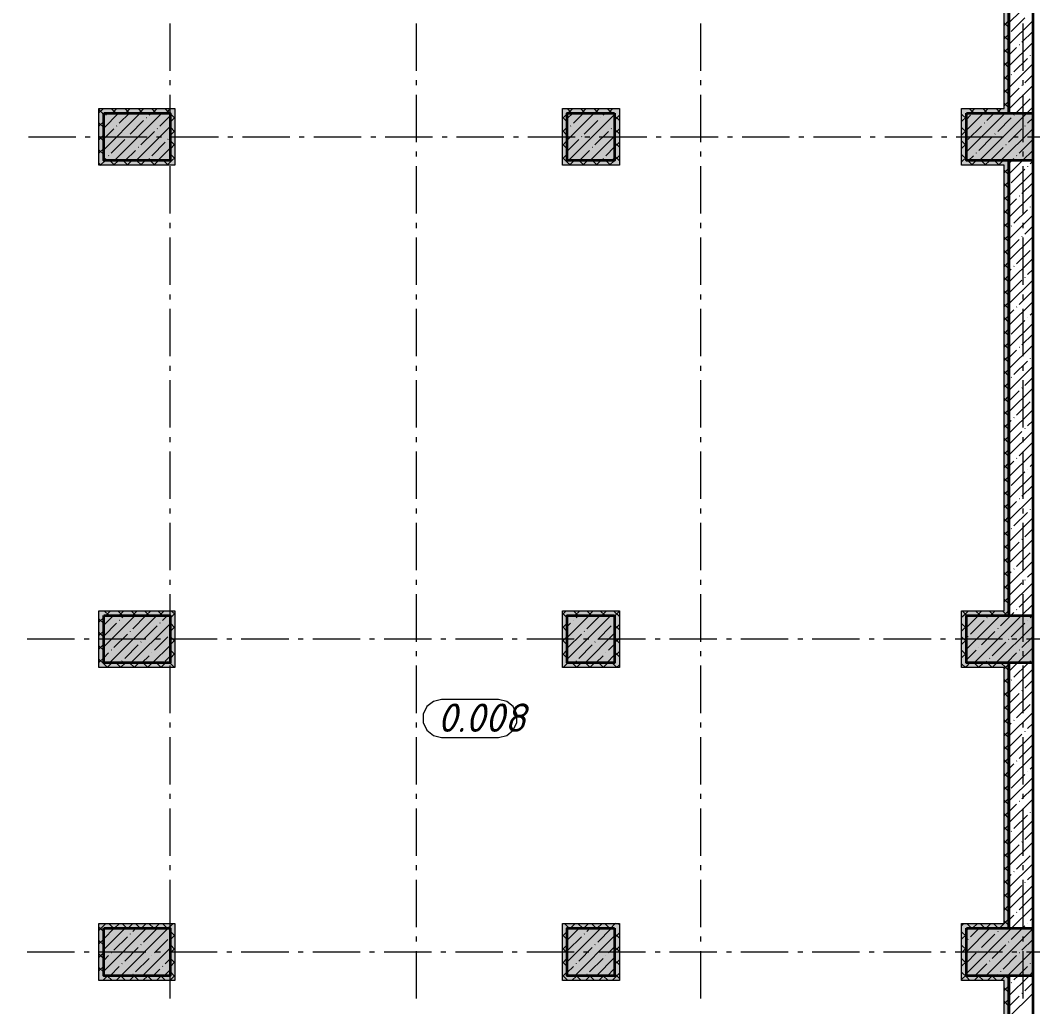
# Model space of a CAD drawing. Header units: millimetres. Extents: x -81576 to 1046824, y -248937 to 691537.
# Drawn here: x 111814 to 122495, y 551344 to 561752 of the extents above; entities that cross this region are included whole.
import ezdxf

# ---------------------------------------------------------------- set-up
doc = ezdxf.new("R2010")
doc.units = ezdxf.units.MM
doc.layers.add('PDF _Геометрия', color=7, linetype='Continuous', true_color=0x1d1d1d)
doc.layers.add('PDF _Сплошная заливка', color=7, linetype='Continuous', true_color=0xffffff)
doc.layers.add('PDF _Текст', color=7, linetype='Continuous')
doc.styles.add('PDF ISOCPEUR Italic', font='isocpeui.ttf')

msp = doc.modelspace()

# ---------------------------------------------------------------- hatches: boundary and pattern name
at = {"layer": 'PDF _Сплошная заливка', "true_color": 0x636466, "transparency": 33554559}
for points in [[(122244.5, 560771.6), (122244.5, 563921.6), (122194.5, 563921.6), (122194.5, 560771.6)], [(113394.5, 560771.6), (113394.5, 560821.6), (112644.5, 560821.6), (112644.5, 560771.6)], [(112694.5, 560221.6), (112694.5, 560771.6), (112644.5, 560771.6), (112644.5, 560221.6)], [(112694.5, 560271.6), (113394.5, 560271.6), (113394.5, 560771.6), (112694.5, 560771.6)], [(113394.5, 560271.6), (113444.5, 560271.6), (113444.5, 560821.6), (113394.5, 560821.6)], [(118084.5, 560771.6), (118084.5, 560821.6), (117534.5, 560821.6), (117534.5, 560771.6)], [(117584.5, 560221.6), (117584.5, 560771.6), (117534.5, 560771.6), (117534.5, 560221.6)], [(117584.5, 560271.6), (118084.5, 560271.6), (118084.5, 560771.6), (117584.5, 560771.6)], [(118084.5, 560271.6), (118134.5, 560271.6), (118134.5, 560821.6), (118084.5, 560821.6)], [(122194.5, 560771.6), (122194.5, 560821.6), (121744.5, 560821.6), (121744.5, 560771.6)], [(121794.5, 560221.6), (121794.5, 560771.6), (121744.5, 560771.6), (121744.5, 560221.6)], [(121794.5, 560271.6), (122494.5, 560271.6), (122494.5, 560771.6), (121794.5, 560771.6)], [(112694.5, 560221.6), (113444.5, 560221.6), (113444.5, 560271.6), (112694.5, 560271.6)], [(117584.5, 560221.6), (118134.5, 560221.6), (118134.5, 560271.6), (117584.5, 560271.6)], [(121794.5, 560221.6), (122244.5, 560221.6), (122244.5, 560271.6), (121794.5, 560271.6)], [(122244.5, 555471.6), (122244.5, 560221.6), (122194.5, 560221.6), (122194.5, 555471.6)], [(113394.5, 555471.6), (113394.5, 555521.6), (112644.5, 555521.6), (112644.5, 555471.6)], [(112694.5, 554921.6), (112694.5, 555471.6), (112644.5, 555471.6), (112644.5, 554921.6)], [(112694.5, 554971.6), (113394.5, 554971.6), (113394.5, 555471.6), (112694.5, 555471.6)], [(113394.5, 554971.6), (113444.5, 554971.6), (113444.5, 555521.6), (113394.5, 555521.6)], [(118084.5, 555471.6), (118084.5, 555521.6), (117534.5, 555521.6), (117534.5, 555471.6)], [(117584.5, 554921.6), (117584.5, 555471.6), (117534.5, 555471.6), (117534.5, 554921.6)], [(117584.5, 554971.6), (118084.5, 554971.6), (118084.5, 555471.6), (117584.5, 555471.6)], [(118134.5, 554971.6), (118134.5, 555521.6), (118084.5, 555521.6), (118084.5, 554971.6)], [(122194.5, 555471.6), (122194.5, 555521.6), (121744.5, 555521.6), (121744.5, 555471.6)], [(121794.5, 554921.6), (121794.5, 555471.6), (121744.5, 555471.6), (121744.5, 554921.6)], [(121794.5, 554971.6), (122494.5, 554971.6), (122494.5, 555471.6), (121794.5, 555471.6)], [(112694.5, 554921.6), (113444.5, 554921.6), (113444.5, 554971.6), (112694.5, 554971.6)], [(117584.5, 554921.6), (118134.5, 554921.6), (118134.5, 554971.6), (117584.5, 554971.6)], [(121794.5, 554921.6), (122244.5, 554921.6), (122244.5, 554971.6), (121794.5, 554971.6)], [(122244.5, 552171.5), (122244.5, 554921.6), (122194.5, 554921.6), (122194.5, 552171.5)], [(113394.5, 552171.5), (113394.5, 552221.5), (112644.5, 552221.5), (112644.5, 552171.5)], [(113394.5, 551671.5), (113444.5, 551671.5), (113444.5, 552221.5), (113394.5, 552221.5)], [(118084.5, 552171.5), (118084.5, 552221.5), (117534.5, 552221.5), (117534.5, 552171.5)], [(118084.5, 551671.5), (118134.5, 551671.5), (118134.5, 552221.5), (118084.5, 552221.5)], [(122194.5, 552171.5), (122194.5, 552221.5), (121744.5, 552221.5), (121744.5, 552171.5)], [(112694.5, 551621.5), (112694.5, 552171.5), (112644.5, 552171.5), (112644.5, 551621.5)], [(112694.5, 551671.5), (113394.5, 551671.5), (113394.5, 552171.5), (112694.5, 552171.5)], [(117584.5, 551621.5), (117584.5, 552171.5), (117534.5, 552171.5), (117534.5, 551621.5)], [(117584.5, 551671.5), (118084.5, 551671.5), (118084.5, 552171.5), (117584.5, 552171.5)], [(121794.5, 551621.5), (121794.5, 552171.5), (121744.5, 552171.5), (121744.5, 551621.5)], [(121794.5, 551671.5), (122494.5, 551671.5), (122494.5, 552171.5), (121794.5, 552171.5)], [(112694.5, 551621.5), (113444.5, 551621.5), (113444.5, 551671.5), (112694.5, 551671.5)], [(117584.5, 551621.5), (118134.5, 551621.5), (118134.5, 551671.5), (117584.5, 551671.5)], [(121794.5, 551621.5), (122244.5, 551621.5), (122244.5, 551671.5), (121794.5, 551671.5)], [(122244.5, 547771.5), (122244.5, 551621.5), (122194.5, 551621.5), (122194.5, 547771.5)]]:
    msp.add_hatch(color=251, dxfattribs=at).paths.add_polyline_path(points)

# ---------------------------------------------------------------- linework, layer by layer
at = {"layer": 'PDF _Геометрия', "color": 7, "lineweight": 9}
for points in [[(122494.5, 547323.5), (122494.5, 547331.5), (122494.5, 585471.6), (96494.5, 585471.6), (96494.5, 562848.6)], [(113394.5, 561218.6), (113394.5, 561718.6)], [(115994.5, 561218.6), (115994.5, 561718.6)], [(118994.5, 561218.6), (118994.5, 561718.6)], [(122394.5, 561218.6), (122394.5, 561718.6)], [(113394.5, 561065.7), (113394.5, 561118.6)], [(115994.5, 561065.7), (115994.5, 561118.6)], [(118994.5, 561065.7), (118994.5, 561118.6)], [(122394.5, 561065.7), (122394.5, 561118.6)], [(113394.5, 560465.7), (113394.5, 560965.7)], [(115994.5, 560465.7), (115994.5, 560965.7)], [(118994.5, 560465.7), (118994.5, 560965.7)], [(122394.5, 560465.7), (122394.5, 560965.7)], [(111899.1, 560521.6), (112399.1, 560521.6)], [(112499.1, 560521.6), (112552, 560521.6)], [(112652, 560521.6), (113152, 560521.6)], [(113252, 560521.6), (113304.9, 560521.6)], [(113404.9, 560521.6), (113904.9, 560521.6)], [(114004.9, 560521.6), (114057.8, 560521.6)], [(114157.8, 560521.6), (114657.8, 560521.6)], [(114757.8, 560521.6), (114810.7, 560521.6)], [(114910.7, 560521.6), (115410.7, 560521.6)], [(115510.7, 560521.6), (115563.6, 560521.6)], [(115663.6, 560521.6), (116163.6, 560521.6)], [(116263.6, 560521.6), (116316.6, 560521.6)], [(116416.6, 560521.6), (116916.6, 560521.6)], [(117016.6, 560521.6), (117069.5, 560521.6)], [(117169.5, 560521.6), (117669.5, 560521.6)], [(117769.5, 560521.6), (117822.4, 560521.6)], [(117922.4, 560521.6), (118422.4, 560521.6)], [(118522.4, 560521.6), (118575.3, 560521.6)], [(118675.3, 560521.6), (119175.3, 560521.6)], [(119275.3, 560521.6), (119328.2, 560521.6)], [(119428.2, 560521.6), (119928.2, 560521.6)], [(120028.2, 560521.6), (120081.1, 560521.6)], [(120181.1, 560521.6), (120681.1, 560521.6)], [(120781.1, 560521.6), (120834.1, 560521.6)], [(120934.1, 560521.6), (121434.1, 560521.6)], [(121534.1, 560521.6), (121587, 560521.6)], [(121687, 560521.6), (122187, 560521.6)], [(122287, 560521.6), (122339.9, 560521.6)], [(122439.9, 560521.6), (122939.9, 560521.6)], [(113394.5, 560312.8), (113394.5, 560365.7)], [(115994.5, 560312.8), (115994.5, 560365.7)], [(118994.5, 560312.8), (118994.5, 560365.7)], [(122394.5, 560312.8), (122394.5, 560365.7)], [(113394.5, 559712.8), (113394.5, 560212.8)], [(115994.5, 559712.8), (115994.5, 560212.8)], [(118994.5, 559712.8), (118994.5, 560212.8)], [(122394.5, 559712.8), (122394.5, 560212.8)], [(113394.5, 559559.9), (113394.5, 559612.8)], [(115994.5, 559559.9), (115994.5, 559612.8)], [(118994.5, 559559.9), (118994.5, 559612.8)], [(122394.5, 559559.9), (122394.5, 559612.8)], [(113394.5, 558959.9), (113394.5, 559459.9)], [(115994.5, 558959.9), (115994.5, 559459.9)], [(118994.5, 558959.9), (118994.5, 559459.9)], [(122394.5, 558959.9), (122394.5, 559459.9)], [(113394.5, 558807), (113394.5, 558859.9)], [(115994.5, 558807), (115994.5, 558859.9)], [(118994.5, 558807), (118994.5, 558859.9)], [(122394.5, 558807), (122394.5, 558859.9)], [(113394.5, 558207), (113394.5, 558707)], [(115994.5, 558207), (115994.5, 558707)], [(118994.5, 558207), (118994.5, 558707)], [(122394.5, 558207), (122394.5, 558707)], [(113394.5, 558054.1), (113394.5, 558107)], [(115994.5, 558054.1), (115994.5, 558107)], [(118994.5, 558054.1), (118994.5, 558107)], [(122394.5, 558054.1), (122394.5, 558107)], [(113394.5, 557454.1), (113394.5, 557954.1)], [(115994.5, 557454.1), (115994.5, 557954.1)], [(118994.5, 557454.1), (118994.5, 557954.1)], [(122394.5, 557454.1), (122394.5, 557954.1)], [(113394.5, 557301.1), (113394.5, 557354.1)], [(115994.5, 557301.1), (115994.5, 557354.1)], [(118994.5, 557301.1), (118994.5, 557354.1)], [(122394.5, 557301.1), (122394.5, 557354.1)], [(113394.5, 556701.1), (113394.5, 557201.1)], [(115994.5, 556701.1), (115994.5, 557201.1)], [(118994.5, 556701.1), (118994.5, 557201.1)], [(122394.5, 556701.1), (122394.5, 557201.1)], [(113394.5, 556548.2), (113394.5, 556601.1)], [(115994.5, 556548.2), (115994.5, 556601.1)], [(118994.5, 556548.2), (118994.5, 556601.1)], [(122394.5, 556548.2), (122394.5, 556601.1)], [(113394.5, 555948.2), (113394.5, 556448.2)], [(115994.5, 555948.2), (115994.5, 556448.2)], [(118994.5, 555948.2), (118994.5, 556448.2)], [(122394.5, 555948.2), (122394.5, 556448.2)], [(113394.5, 555795.3), (113394.5, 555848.2)], [(115994.5, 555795.3), (115994.5, 555848.2)], [(118994.5, 555795.3), (118994.5, 555848.2)], [(122394.5, 555795.3), (122394.5, 555848.2)], [(113394.5, 555195.3), (113394.5, 555695.3)], [(115994.5, 555195.3), (115994.5, 555695.3)], [(118994.5, 555195.3), (118994.5, 555695.3)], [(122394.5, 555195.3), (122394.5, 555695.3)], [(112387, 555221.6), (111887, 555221.6)], [(112540, 555221.6), (112487, 555221.6)], [(113140, 555221.6), (112640, 555221.6)], [(113292.9, 555221.6), (113240, 555221.6)], [(113892.9, 555221.6), (113392.9, 555221.6)], [(114045.8, 555221.6), (113992.9, 555221.6)], [(114645.8, 555221.6), (114145.8, 555221.6)], [(114798.7, 555221.6), (114745.8, 555221.6)], [(115398.7, 555221.6), (114898.7, 555221.6)], [(115551.6, 555221.6), (115498.7, 555221.6)], [(116151.6, 555221.6), (115651.6, 555221.6)], [(116304.5, 555221.6), (116251.6, 555221.6)], [(116904.5, 555221.6), (116404.5, 555221.6)], [(117057.5, 555221.6), (117004.5, 555221.6)], [(117657.5, 555221.6), (117157.5, 555221.6)], [(117810.4, 555221.6), (117757.5, 555221.6)], [(118410.4, 555221.6), (117910.4, 555221.6)], [(118563.3, 555221.6), (118510.4, 555221.6)], [(119163.3, 555221.6), (118663.3, 555221.6)], [(119316.2, 555221.6), (119263.3, 555221.6)], [(119916.2, 555221.6), (119416.2, 555221.6)], [(120069.1, 555221.6), (120016.2, 555221.6)], [(120669.1, 555221.6), (120169.1, 555221.6)], [(120822.1, 555221.6), (120769.1, 555221.6)], [(121422.1, 555221.6), (120922, 555221.6)], [(121575, 555221.6), (121522.1, 555221.6)], [(122175, 555221.6), (121675, 555221.6)], [(122327.9, 555221.6), (122275, 555221.6)], [(122927.9, 555221.6), (122427.9, 555221.6)], [(113394.5, 555042.4), (113394.5, 555095.3)], [(115994.5, 555042.4), (115994.5, 555095.3)], [(118994.5, 555042.4), (118994.5, 555095.3)], [(122394.5, 555042.4), (122394.5, 555095.3)], [(113394.5, 554442.4), (113394.5, 554942.4)], [(115994.5, 554442.4), (115994.5, 554942.4)], [(118994.5, 554442.4), (118994.5, 554942.4)], [(122394.5, 554442.4), (122394.5, 554942.4)], [(113394.5, 554289.5), (113394.5, 554342.4)], [(115994.5, 554289.5), (115994.5, 554342.4)], [(118994.5, 554289.5), (118994.5, 554342.4)], [(122394.5, 554289.5), (122394.5, 554342.4)], [(113394.5, 553689.5), (113394.5, 554189.5)], [(115994.5, 553689.5), (115994.5, 554189.5)], [(118994.5, 553689.5), (118994.5, 554189.5)], [(122394.5, 553689.5), (122394.5, 554189.5)], [(113394.5, 553536.6), (113394.5, 553589.5)], [(115994.5, 553536.6), (115994.5, 553589.5)], [(118994.5, 553536.6), (118994.5, 553589.5)], [(122394.5, 553536.6), (122394.5, 553589.5)], [(113394.5, 552936.5), (113394.5, 553436.5)], [(115994.5, 552936.5), (115994.5, 553436.5)], [(118994.5, 552936.5), (118994.5, 553436.5)], [(122394.5, 552936.5), (122394.5, 553436.5)], [(113394.5, 552783.6), (113394.5, 552836.5)], [(115994.5, 552783.6), (115994.5, 552836.5)], [(118994.5, 552783.6), (118994.5, 552836.5)], [(122394.5, 552783.6), (122394.5, 552836.5)], [(113394.5, 552183.6), (113394.5, 552683.6)], [(115994.5, 552183.6), (115994.5, 552683.6)], [(118994.5, 552183.6), (118994.5, 552683.6)], [(122394.5, 552183.6), (122394.5, 552683.6)], [(113394.5, 552030.7), (113394.5, 552083.6)], [(115994.5, 552030.7), (115994.5, 552083.6)], [(118994.5, 552030.7), (118994.5, 552083.6)], [(122394.5, 552030.7), (122394.5, 552083.6)], [(111887, 551921.5), (112387, 551921.5)], [(112487, 551921.5), (112540, 551921.5)], [(112640, 551921.5), (113140, 551921.5)], [(113240, 551921.5), (113292.9, 551921.5)], [(113392.9, 551921.5), (113892.9, 551921.5)], [(113394.5, 551430.7), (113394.5, 551930.7)], [(113992.9, 551921.5), (114045.8, 551921.5)], [(114145.8, 551921.5), (114645.8, 551921.5)], [(114745.8, 551921.5), (114798.7, 551921.5)], [(114898.7, 551921.5), (115398.7, 551921.5)], [(115498.7, 551921.5), (115551.6, 551921.5)], [(115651.6, 551921.5), (116151.6, 551921.5)], [(115994.5, 551430.7), (115994.5, 551930.7)], [(116251.6, 551921.5), (116304.5, 551921.5)], [(116404.5, 551921.5), (116904.5, 551921.5)], [(117004.5, 551921.5), (117057.5, 551921.5)], [(117157.5, 551921.5), (117657.5, 551921.5)], [(117757.5, 551921.5), (117810.4, 551921.5)], [(117910.4, 551921.5), (118410.4, 551921.5)], [(118510.4, 551921.5), (118563.3, 551921.5)], [(118663.3, 551921.5), (119163.3, 551921.5)], [(118994.5, 551430.7), (118994.5, 551930.7)], [(119263.3, 551921.5), (119316.2, 551921.5)], [(119416.2, 551921.5), (119916.2, 551921.5)], [(120016.2, 551921.5), (120069.1, 551921.5)], [(120169.1, 551921.5), (120669.1, 551921.5)], [(120769.1, 551921.5), (120822.1, 551921.5)], [(120922, 551921.5), (121422.1, 551921.5)], [(121522.1, 551921.5), (121575, 551921.5)], [(121675, 551921.5), (122175, 551921.5)], [(122275, 551921.5), (122327.9, 551921.5)], [(122394.5, 551430.7), (122394.5, 551930.7)], [(122427.9, 551921.5), (122927.9, 551921.5)]]:
    msp.add_lwpolyline(points, dxfattribs=at)
at = {"layer": 'PDF _Геометрия', "color": 7, "lineweight": 35}
for points in [[(119075.8, 581821.6), (122244.5, 581821.6), (122244.5, 585221.6), (113544.5, 585221.6), (113544.5, 585471.6), (122494.5, 585471.6), (122494.5, 585221.6), (122494.5, 581571.6), (122494.5, 547771.5), (122244.5, 547771.5), (122244.5, 551621.5)], [(122244.5, 560771.6), (122244.5, 563921.6)], [(122244.5, 555471.6), (122244.5, 560221.6)], [(122244.5, 552171.5), (122244.5, 554921.6)]]:
    msp.add_lwpolyline(points, dxfattribs=at)
at = {"layer": 'PDF _Геометрия', "color": 7, "lineweight": 40}
for points in [[(122244.5, 563971.6), (122244.5, 563921.6), (122244.5, 560771.6)], [(122244.5, 560271.6), (122244.5, 560221.6), (122244.5, 555471.6)], [(122244.5, 554971.6), (122244.5, 554921.6), (122244.5, 552171.5)], [(122244.5, 551671.5), (122244.5, 551621.5), (122244.5, 547771.5)]]:
    msp.add_lwpolyline(points, dxfattribs=at)
at = {"layer": 'PDF _Геометрия', "color": 7, "lineweight": 13}
for points in [[(122194.5, 547821.5), (122194.5, 551621.5), (121794.5, 551621.5), (121744.5, 551621.5), (121744.5, 552171.5), (121744.5, 552221.5), (122194.5, 552221.5), (122194.5, 554921.6), (121794.5, 554921.6), (121744.5, 554921.6), (121744.5, 555471.6), (121744.5, 555521.6), (122194.5, 555521.6), (122194.5, 560221.6), (121794.5, 560221.6), (121744.5, 560221.6), (121744.5, 560771.6), (121744.5, 560821.6), (122194.5, 560821.6), (122194.5, 563921.6)], [(122244.5, 560771.6), (122194.5, 560771.6), (121794.5, 560771.6), (121794.5, 560271.6), (122244.5, 560271.6)], [(122244.5, 555471.6), (122194.5, 555471.6), (121794.5, 555471.6), (121794.5, 554971.6), (122244.5, 554971.6)], [(122244.5, 552171.5), (122194.5, 552171.5), (121794.5, 552171.5), (121794.5, 551671.5), (122244.5, 551671.5)]]:
    msp.add_lwpolyline(points, dxfattribs=at)
at = {"layer": 'PDF _Геометрия', "lineweight": 9}
for points in [[(122494.5, 561974.8), (122244.5, 561724.8)], [(122244.5, 561747.6), (122194.5, 561697.6)], [(122494.5, 561746.7), (122244.5, 561496.7)], [(122410.1, 561776.4), (122267.5, 561633.8)], [(122194.5, 561725.2), (122244.5, 561675.2)], [(122494.5, 561632.7), (122381.6, 561519.8)], [(122244.5, 561606.2), (122194.5, 561556.2)], [(122194.5, 561583.8), (122244.5, 561533.8)], [(122494.5, 561518.6), (122244.5, 561268.6)], [(122244.5, 561464.8), (122194.5, 561414.8)], [(122194.5, 561442.4), (122244.5, 561392.4)], [(122324.6, 561462.8), (122244.5, 561382.7)], [(122355.5, 561493.6), (122353.1, 561491.3)], [(122244.5, 561323.4), (122194.5, 561273.4)], [(122194.5, 561301), (122244.5, 561251)], [(122438.6, 561348.7), (122296.1, 561206.1)], [(122469.5, 561379.6), (122467.1, 561377.2)], [(122494.5, 561290.5), (122244.5, 561040.5), (122194.5, 560990.5)], [(122244.5, 561181.9), (122194.5, 561131.9)], [(122194.5, 561159.6), (122244.5, 561109.6)], [(122269.9, 561180), (122267.5, 561177.6)], [(122494.5, 561176.5), (122410.1, 561092.1)], [(122194.5, 561018.1), (122244.5, 560968.1)], [(122494.5, 561062.4), (122244.5, 560812.4)], [(122353.1, 561035.1), (122244.5, 560926.5)], [(122384, 561066), (122381.6, 561063.6)], [(122244.5, 560899.1), (122194.5, 560849.1)], [(122194.5, 560876.7), (122244.5, 560826.7)], [(122467.1, 560921), (122324.6, 560778.5)], [(112691.7, 560821.6), (112644.5, 560774.3)], [(112644.5, 560810.1), (112683, 560771.6), (112694.5, 560760.1)], [(112851.6, 560771.6), (112694.5, 560614.5)], [(113079.7, 560771.6), (112694.5, 560386.4)], [(112774.4, 560821.6), (112824.4, 560771.6)], [(112833.1, 560821.6), (112783.1, 560771.6)], [(113307.8, 560771.6), (112807.8, 560271.6)], [(112965.6, 560771.6), (112858.5, 560664.4)], [(112915.8, 560821.6), (112965.8, 560771.6)], [(112974.5, 560821.6), (112924.5, 560771.6)], [(113057.2, 560821.6), (113107.2, 560771.6)], [(113116, 560821.6), (113066, 560771.6)], [(113193.7, 560771.6), (113172.1, 560749.9)], [(113198.7, 560821.6), (113248.7, 560771.6)], [(113257.4, 560821.6), (113207.4, 560771.6)], [(113340.1, 560821.6), (113390.1, 560771.6)], [(113398.8, 560821.6), (113394.5, 560817.2), (113348.8, 560771.6)], [(113394.5, 560767.2), (113444.5, 560717.2)], [(117582.7, 560821.6), (117632.7, 560771.6)], [(117641.6, 560771.6), (117584.5, 560714.4)], [(117869.7, 560771.6), (117584.5, 560486.3)], [(117641.5, 560821.6), (117591.5, 560771.6)], [(117755.7, 560771.6), (117648.5, 560664.4)], [(117724.2, 560821.6), (117774.2, 560771.6)], [(117782.9, 560821.6), (117732.9, 560771.6)], [(117865.6, 560821.6), (117915.6, 560771.6)], [(117924.3, 560821.6), (117874.3, 560771.6)], [(117983.8, 560771.6), (117962.2, 560749.9)], [(118007, 560821.6), (118057, 560771.6)], [(118065.7, 560821.6), (118015.7, 560771.6)], [(122025.5, 560821.6), (121975.5, 560771.6), (121794.5, 560590.5), (121744.5, 560540.5)], [(122203.6, 560771.6), (121794.5, 560362.4)], [(121825.4, 560821.6), (121875.4, 560771.6)], [(121884.1, 560821.6), (121834.1, 560771.6)], [(122494.5, 560834.3), (122431.7, 560771.6), (121931.7, 560271.6)], [(121966.8, 560821.6), (122016.8, 560771.6)], [(122089.6, 560771.6), (122010.9, 560692.9)], [(122108.2, 560821.6), (122158.2, 560771.6)], [(122166.9, 560821.6), (122116.9, 560771.6)], [(112694.5, 560682.9), (112644.5, 560632.9)], [(112644.5, 560668.6), (112694.5, 560618.6)], [(112718.3, 560752.3), (112715.9, 560749.9)], [(113115.1, 560692.9), (112972.5, 560550.4)], [(113146, 560723.8), (113143.6, 560721.4)], [(113394.5, 560744.2), (113286.2, 560635.9)], [(113444.5, 560725.8), (113394.5, 560675.8)], [(117584.5, 560764.6), (117534.5, 560714.6)], [(117534.5, 560728.4), (117584.5, 560678.4)], [(118084.5, 560758.2), (117597.8, 560271.6)], [(117905.2, 560692.9), (117762.6, 560550.4)], [(117936, 560723.8), (117933.7, 560721.4)], [(118134.5, 560748.9), (118084.5, 560698.9)], [(118084.5, 560744.1), (118134.5, 560694.1)], [(121744.5, 560761), (121794.5, 560711)], [(121794.5, 560731.9), (121744.5, 560681.9)], [(121839.9, 560749.9), (121794.5, 560704.6)], [(121984.8, 560666.8), (121982.4, 560664.4)], [(122267.5, 560721.4), (122125, 560578.9)], [(122298.4, 560752.3), (122296.1, 560749.9)], [(122494.5, 560720.3), (122438.6, 560664.4)], [(112801.5, 560607.4), (112694.5, 560500.4)], [(112832.3, 560638.3), (112830, 560635.9)], [(113394.5, 560630.2), (113035.9, 560271.6)], [(113229.1, 560578.9), (113086.6, 560436.3)], [(113260, 560609.8), (113257.7, 560607.4)], [(113394.5, 560625.8), (113444.5, 560575.8)], [(113444.5, 560584.4), (113394.5, 560534.4)], [(117584.5, 560623.2), (117534.5, 560573.2)], [(117534.5, 560587), (117584.5, 560537)], [(117591.5, 560607.4), (117584.5, 560600.3)], [(117622.4, 560638.3), (117620, 560635.9)], [(118019.2, 560578.9), (117876.6, 560436.3)], [(118050.1, 560609.8), (118047.7, 560607.4)], [(118084.5, 560644.1), (118076.2, 560635.9)], [(118134.5, 560607.5), (118084.5, 560557.5)], [(118084.5, 560602.7), (118134.5, 560552.7)], [(121744.5, 560619.6), (121794.5, 560569.6)], [(121953.9, 560635.9), (121811.3, 560493.3)], [(122098.8, 560552.7), (122096.5, 560550.4)], [(122494.5, 560606.2), (122159.8, 560271.6)], [(122381.6, 560607.4), (122239, 560464.8)], [(122412.5, 560638.3), (122410.1, 560635.9)], [(112694.5, 560541.5), (112644.5, 560491.5)], [(112644.5, 560527.2), (112694.5, 560477.2)], [(112915.5, 560493.3), (112772.9, 560350.8)], [(112946.4, 560524.2), (112944, 560521.9)], [(113343.2, 560464.8), (113200.6, 560322.3)], [(113374.1, 560495.7), (113371.7, 560493.3)], [(113394.5, 560484.3), (113444.5, 560434.3)], [(117584.5, 560481.7), (117534.5, 560431.7)], [(117534.5, 560445.5), (117584.5, 560395.5)], [(117705.6, 560493.3), (117584.5, 560372.2)], [(117736.5, 560524.2), (117734.1, 560521.9)], [(118084.5, 560530.1), (117825.9, 560271.6)], [(118134.5, 560466), (118084.5, 560416)], [(118084.5, 560461.2), (118134.5, 560411.2)], [(121744.5, 560478.2), (121794.5, 560428.2)], [(121794.5, 560449.1), (121744.5, 560399.1)], [(122068, 560521.9), (121925.4, 560379.3)], [(122494.5, 560492.2), (122353.1, 560350.8)], [(112694.5, 560400.1), (112644.5, 560350.1)], [(112644.5, 560385.8), (112694.5, 560335.8)], [(113029.6, 560379.3), (112921.8, 560271.6)], [(113060.4, 560410.2), (113058.1, 560407.8)], [(113394.5, 560402.1), (113264, 560271.6)], [(113444.5, 560443), (113394.5, 560393)], [(113394.5, 560342.9), (113444.5, 560292.9)], [(117584.5, 560340.3), (117534.5, 560290.3)], [(117819.6, 560379.3), (117711.9, 560271.6)], [(117850.5, 560410.2), (117848.1, 560407.8)], [(118084.5, 560416), (117990.7, 560322.3)], [(121899.3, 560353.1), (121896.9, 560350.8)], [(122182, 560407.8), (122045.8, 560271.6)], [(122212.9, 560438.7), (122210.5, 560436.3)], [(122494.5, 560378.1), (122387.9, 560271.6), (122244.5, 560128.1)], [(112644.5, 560244.4), (112667.3, 560221.6)], [(112707.4, 560271.6), (112694.5, 560258.6), (112657.4, 560221.6)], [(112715.9, 560293.8), (112694.5, 560272.3)], [(112746.8, 560324.6), (112744.4, 560322.3)], [(112758.7, 560271.6), (112808.7, 560221.6)], [(112848.8, 560271.6), (112798.8, 560221.6)], [(112900.1, 560271.6), (112950.1, 560221.6)], [(112990.2, 560271.6), (112940.2, 560221.6)], [(113041.6, 560271.6), (113091.6, 560221.6)], [(113131.7, 560271.6), (113081.7, 560221.6)], [(113174.5, 560296.1), (113172.1, 560293.8)], [(113183, 560271.6), (113233, 560221.6)], [(113273.1, 560271.6), (113223.1, 560221.6)], [(113324.4, 560271.6), (113374.4, 560221.6)], [(113444.5, 560301.5), (113414.5, 560271.6), (113364.5, 560221.6)], [(113394.5, 560288), (113378, 560271.6)], [(117534.5, 560304.1), (117584.5, 560254.1), (117617, 560221.6)], [(117657.1, 560271.6), (117607.1, 560221.6)], [(117708.5, 560271.6), (117758.5, 560221.6)], [(117798.6, 560271.6), (117748.6, 560221.6)], [(117849.9, 560271.6), (117899.9, 560221.6)], [(117940, 560271.6), (117890, 560221.6)], [(117964.6, 560296.1), (117962.2, 560293.8)], [(117991.3, 560271.6), (118041.3, 560221.6)], [(118081.4, 560271.6), (118031.4, 560221.6)], [(118084.5, 560302), (118054, 560271.6)], [(118134.5, 560324.6), (118084.5, 560274.6)], [(118084.5, 560319.8), (118132.7, 560271.6), (118134.5, 560269.8)], [(121744.5, 560336.8), (121794.5, 560286.8)], [(121794.5, 560307.7), (121744.5, 560257.7)], [(121809.7, 560271.6), (121859.7, 560221.6)], [(121868.4, 560322.3), (121817.7, 560271.6)], [(121899.8, 560271.6), (121849.8, 560221.6)], [(121951.1, 560271.6), (122001.1, 560221.6)], [(122041.2, 560271.6), (121991.2, 560221.6)], [(122092.5, 560271.6), (122142.5, 560221.6)], [(122182.6, 560271.6), (122132.6, 560221.6)], [(122234, 560271.6), (122244.5, 560261)], [(122296.1, 560293.8), (122273.9, 560271.6), (122244.5, 560242.2)], [(122326.9, 560324.6), (122324.6, 560322.3)], [(122494.5, 560264.1), (122467.1, 560236.7)], [(122244.5, 560192), (122194.5, 560142)], [(122194.5, 560169.6), (122244.5, 560119.6)], [(122494.5, 560150), (122244.5, 559900)], [(122410.1, 560179.7), (122267.5, 560037.1)], [(122441, 560210.6), (122438.6, 560208.2)], [(122244.5, 560050.6), (122194.5, 560000.6)], [(122194.5, 560028.2), (122244.5, 559978.2)], [(122494.5, 560036), (122381.6, 559923.1)], [(122494.5, 559921.9), (122244.5, 559671.9)], [(122244.5, 559909.1), (122194.5, 559859.1)], [(122194.5, 559886.8), (122244.5, 559836.8)], [(122324.6, 559866.1), (122244.5, 559786)], [(122355.5, 559897), (122353.1, 559894.6)], [(122244.5, 559767.7), (122194.5, 559717.7)], [(122194.5, 559745.3), (122244.5, 559695.3)], [(122438.6, 559752), (122296.1, 559609.5)], [(122469.5, 559782.9), (122467.1, 559780.5)], [(122244.5, 559626.3), (122194.5, 559576.3)], [(122194.5, 559603.9), (122244.5, 559553.9)], [(122494.5, 559693.8), (122244.5, 559443.8)], [(122244.5, 559484.9), (122194.5, 559434.9)], [(122269.9, 559583.3), (122267.5, 559580.9)], [(122494.5, 559579.8), (122410.1, 559495.4)], [(122194.5, 559462.5), (122244.5, 559412.5)], [(122494.5, 559465.7), (122244.5, 559215.7)], [(122353.1, 559438.4), (122244.5, 559329.8)], [(122384, 559469.3), (122381.6, 559466.9)], [(122244.5, 559343.5), (122194.5, 559293.5)], [(122194.5, 559321.1), (122244.5, 559271.1)], [(122467.1, 559324.3), (122324.6, 559181.8)], [(122244.5, 559202), (122194.5, 559152)], [(122194.5, 559179.7), (122244.5, 559129.7)], [(122494.5, 559237.6), (122244.5, 558987.6)], [(122244.5, 559060.6), (122194.5, 559010.6)], [(122267.5, 559124.7), (122244.5, 559101.7)], [(122298.4, 559155.6), (122296.1, 559153.3)], [(122494.5, 559123.6), (122438.6, 559067.7)], [(122194.5, 559038.2), (122244.5, 558988.2)], [(122381.6, 559010.7), (122244.5, 558873.6)], [(122494.5, 559009.5), (122244.5, 558759.5)], [(122412.5, 559041.6), (122410.1, 559039.2)], [(122244.5, 558919.2), (122194.5, 558869.2)], [(122194.5, 558896.8), (122244.5, 558846.8)], [(122494.5, 558895.5), (122353.1, 558754.1)], [(122244.5, 558777.8), (122194.5, 558727.8)], [(122194.5, 558755.4), (122244.5, 558705.4)], [(122494.5, 558781.4), (122244.5, 558531.4)], [(122244.5, 558636.3), (122194.5, 558586.3)], [(122296.1, 558697.1), (122244.5, 558645.5)], [(122326.9, 558727.9), (122324.6, 558725.6)], [(122494.5, 558667.4), (122467.1, 558640)], [(122194.5, 558614), (122244.5, 558564)], [(122494.5, 558553.3), (122244.5, 558303.3)], [(122410.1, 558583), (122267.5, 558440.5)], [(122441, 558613.9), (122438.6, 558611.5)], [(122244.5, 558494.9), (122194.5, 558444.9)], [(122194.5, 558472.6), (122244.5, 558422.6)], [(122494.5, 558439.3), (122381.6, 558326.4)], [(122244.5, 558353.5), (122194.5, 558303.5)], [(122194.5, 558331.1), (122244.5, 558281.1)], [(122494.5, 558325.2), (122244.5, 558075.2)], [(122244.5, 558212.1), (122194.5, 558162.1)], [(122324.6, 558269.4), (122244.5, 558189.3)], [(122355.5, 558300.3), (122353.1, 558297.9)], [(122194.5, 558189.7), (122244.5, 558139.7)], [(122494.5, 558097.1), (122244.5, 557847.1)], [(122438.6, 558155.3), (122296.1, 558012.8)], [(122469.5, 558186.2), (122467.1, 558183.8)], [(122244.5, 558070.7), (122194.5, 558020.7)], [(122194.5, 558048.3), (122244.5, 557998.3)], [(122244.5, 557929.2), (122194.5, 557879.2)], [(122194.5, 557906.9), (122244.5, 557856.9)], [(122269.9, 557986.6), (122267.5, 557984.3)], [(122494.5, 557983.1), (122410.1, 557898.7)], [(122244.5, 557787.8), (122194.5, 557737.8)], [(122494.5, 557869), (122244.5, 557619)], [(122353.1, 557841.7), (122244.5, 557733.1)], [(122384, 557872.6), (122381.6, 557870.2)], [(122194.5, 557765.4), (122244.5, 557715.4)], [(122467.1, 557727.6), (122324.6, 557585.1)], [(122244.5, 557646.4), (122194.5, 557596.4)], [(122194.5, 557624), (122244.5, 557574)], [(122494.5, 557640.9), (122244.5, 557390.9)], [(122244.5, 557505), (122194.5, 557455)], [(122194.5, 557482.6), (122244.5, 557432.6)], [(122267.5, 557528.1), (122244.5, 557505)], [(122298.4, 557558.9), (122296.1, 557556.6)], [(122494.5, 557526.9), (122438.6, 557471)], [(122244.5, 557363.6), (122194.5, 557313.6)], [(122381.6, 557414), (122244.5, 557276.9)], [(122494.5, 557412.8), (122244.5, 557162.8)], [(122412.5, 557444.9), (122410.1, 557442.5)], [(122194.5, 557341.2), (122244.5, 557291.2)], [(122494.5, 557298.8), (122353.1, 557157.4)], [(122244.5, 557222.1), (122194.5, 557172.1)], [(122194.5, 557199.8), (122244.5, 557149.8)], [(122494.5, 557184.7), (122244.5, 556934.7)], [(122244.5, 557080.7), (122194.5, 557030.7)], [(122194.5, 557058.3), (122244.5, 557008.3)], [(122296.1, 557100.4), (122244.5, 557048.8)], [(122326.9, 557131.3), (122324.6, 557128.9)], [(122494.5, 557070.7), (122467.1, 557043.3)], [(122244.5, 556939.3), (122194.5, 556889.3)], [(122494.5, 556956.6), (122244.5, 556706.6)], [(122410.1, 556986.3), (122267.5, 556843.8)], [(122441, 557017.2), (122438.6, 557014.8)], [(122194.5, 556916.9), (122244.5, 556866.9)], [(122494.5, 556842.6), (122381.6, 556729.7)], [(122244.5, 556797.9), (122194.5, 556747.9)], [(122194.5, 556775.5), (122244.5, 556725.5)], [(122494.5, 556728.5), (122244.5, 556478.5)], [(122244.5, 556656.4), (122194.5, 556606.4)], [(122194.5, 556634.1), (122244.5, 556584.1)], [(122324.6, 556672.7), (122244.5, 556592.6)], [(122355.5, 556703.6), (122353.1, 556701.2)], [(122244.5, 556515), (122194.5, 556465)], [(122494.5, 556500.4), (122244.5, 556250.4)], [(122438.6, 556558.6), (122296.1, 556416.1)], [(122469.5, 556589.5), (122467.1, 556587.1)], [(122194.5, 556492.7), (122244.5, 556442.7)], [(122269.9, 556389.9), (122267.5, 556387.6)], [(122494.5, 556386.4), (122410.1, 556302)], [(122244.5, 556373.6), (122194.5, 556323.6)], [(122194.5, 556351.2), (122244.5, 556301.2)], [(122244.5, 556232.2), (122194.5, 556182.2)], [(122194.5, 556209.8), (122244.5, 556159.8)], [(122494.5, 556272.3), (122244.5, 556022.3)], [(122353.1, 556245), (122244.5, 556136.4)], [(122384, 556275.9), (122381.6, 556273.5)], [(122244.5, 556090.8), (122194.5, 556040.8)], [(122194.5, 556068.4), (122244.5, 556018.4)], [(122467.1, 556131), (122324.6, 555988.4)], [(122494.5, 556044.2), (122244.5, 555794.2)], [(122298.4, 555962.2), (122296.1, 555959.9)], [(122244.5, 555949.3), (122194.5, 555899.3)], [(122194.5, 555927), (122244.5, 555877)], [(122267.5, 555931.4), (122244.5, 555908.3)], [(122494.5, 555930.2), (122438.6, 555874.3)], [(122244.5, 555807.9), (122194.5, 555757.9)], [(122194.5, 555785.5), (122244.5, 555735.5)], [(122381.6, 555817.3), (122244.5, 555680.2)], [(122494.5, 555816.1), (122244.5, 555566.1)], [(122412.5, 555848.2), (122410.1, 555845.8)], [(122244.5, 555666.5), (122194.5, 555616.5)], [(122194.5, 555644.1), (122244.5, 555594.1)], [(122494.5, 555702.1), (122353.1, 555560.7)], [(122494.5, 555588), (122378, 555471.6), (121878, 554971.6)], [(122326.9, 555534.6), (122324.6, 555532.2)], [(112694.5, 555450.3), (112644.5, 555400.3)], [(112644.5, 555436.1), (112694.5, 555386.1)], [(112797.8, 555471.6), (112694.5, 555368.2)], [(113025.9, 555471.6), (112694.5, 555140.1)], [(112700.4, 555521.6), (112750.4, 555471.6)], [(112765.7, 555521.6), (112715.7, 555471.6)], [(113254, 555471.6), (112754, 554971.6)], [(112841.8, 555521.6), (112891.8, 555471.6)], [(112907.1, 555521.6), (112857.1, 555471.6)], [(112911.9, 555471.6), (112887, 555446.7)], [(112983.2, 555521.6), (113033.2, 555471.6)], [(113048.6, 555521.6), (112998.6, 555471.6)], [(113140, 555471.6), (113001, 555332.6)], [(113124.7, 555521.6), (113174.7, 555471.6)], [(113190, 555521.6), (113140, 555471.6)], [(113266.1, 555521.6), (113316.1, 555471.6)], [(113331.4, 555521.6), (113281.4, 555471.6)], [(113368.1, 555471.6), (113314.7, 555418.1)], [(113444.5, 555493.2), (113394.5, 555443.2)], [(113407.5, 555521.6), (113444.5, 555484.6)], [(117574, 555521.6), (117534.5, 555482)], [(117534.5, 555495.8), (117558.7, 555471.6), (117584.5, 555445.8)], [(117587.9, 555471.6), (117584.5, 555468.1)], [(117816, 555471.6), (117584.5, 555240)], [(118044.1, 555471.6), (117584.5, 555011.9)], [(117650.1, 555521.6), (117700.1, 555471.6)], [(117715.5, 555521.6), (117665.5, 555471.6)], [(117702, 555471.6), (117677.1, 555446.7)], [(117930.1, 555471.6), (117791.1, 555332.6)], [(117791.6, 555521.6), (117841.6, 555471.6)], [(117856.9, 555521.6), (117806.9, 555471.6)], [(117933, 555521.6), (117983, 555471.6)], [(117998.3, 555521.6), (117948.3, 555471.6)], [(118074.4, 555521.6), (118084.5, 555511.5), (118134.5, 555461.5)], [(118134.5, 555516.3), (118084.5, 555466.3)], [(121816.7, 555521.6), (121766.7, 555471.6), (121744.5, 555449.3)], [(121751.4, 555521.6), (121801.4, 555471.6)], [(121921.8, 555471.6), (121794.5, 555344.2)], [(122149.9, 555471.6), (121794.5, 555116.1)], [(121807.7, 555471.6), (121794.5, 555458.3)], [(121892.8, 555521.6), (121942.8, 555471.6)], [(121958.1, 555521.6), (121908.1, 555471.6)], [(122013.3, 555449), (122010.9, 555446.7)], [(122034.2, 555521.6), (122084.2, 555471.6)], [(122099.5, 555521.6), (122049.5, 555471.6)], [(122296.1, 555503.7), (122263.9, 555471.6), (122153.5, 555361.1)], [(122175.6, 555521.6), (122194.5, 555502.7), (122225.6, 555471.6)], [(122244.5, 555525.1), (122194.5, 555475.1), (122191, 555471.6)], [(122494.5, 555474), (122492, 555471.6), (122467.1, 555446.7)], [(112830, 555389.6), (112694.5, 555254.1)], [(112860.8, 555420.5), (112858.5, 555418.1)], [(113394.5, 555383.9), (112982.1, 554971.6)], [(113257.7, 555361.1), (113115.1, 555218.6)], [(113288.5, 555392), (113286.2, 555389.6)], [(113394.5, 555393.2), (113444.5, 555343.2)], [(113444.5, 555351.8), (113394.5, 555301.8)], [(117584.5, 555390.6), (117534.5, 555340.6)], [(117534.5, 555354.4), (117584.5, 555304.4)], [(117620, 555389.6), (117584.5, 555354.1)], [(117650.9, 555420.5), (117648.5, 555418.1)], [(118047.7, 555361.1), (117905.2, 555218.6)], [(118078.6, 555392), (118076.2, 555389.6)], [(118134.5, 555374.9), (118084.5, 555324.9)], [(118084.5, 555370.1), (118134.5, 555320.1)], [(121744.5, 555387), (121794.5, 555337)], [(121794.5, 555357.9), (121744.5, 555307.9)], [(121982.4, 555418.1), (121839.9, 555275.6)], [(122494.5, 555359.9), (122106.1, 554971.6)], [(122127.4, 555335), (122125, 555332.6)], [(122410.1, 555389.6), (122267.5, 555247.1)], [(122441, 555420.5), (122438.6, 555418.1)], [(112694.5, 555308.9), (112644.5, 555258.9)], [(112644.5, 555294.6), (112694.5, 555244.6)], [(112944, 555275.6), (112801.5, 555133)], [(112974.9, 555306.5), (112972.5, 555304.1)], [(113371.7, 555247.1), (113229.1, 555104.5)], [(113394.5, 555251.7), (113444.5, 555201.7)], [(117584.5, 555249.1), (117534.5, 555199.1)], [(117534.5, 555213), (117584.5, 555163)], [(117734.1, 555275.6), (117591.5, 555133)], [(117765, 555306.5), (117762.6, 555304.1)], [(118084.5, 555283.8), (117772.2, 554971.6)], [(118134.5, 555233.5), (118084.5, 555183.5)], [(118084.5, 555228.6), (118134.5, 555178.6)], [(121744.5, 555245.6), (121794.5, 555195.6)], [(121794.5, 555216.5), (121744.5, 555166.5)], [(121813.7, 555249.4), (121811.3, 555247.1)], [(122096.5, 555304.1), (121953.9, 555161.5)], [(122241.4, 555220.9), (122239, 555218.6)], [(122494.5, 555245.9), (122381.6, 555133)], [(112694.5, 555167.5), (112644.5, 555117.5)], [(112644.5, 555153.2), (112694.5, 555103.2)], [(112775.3, 555106.9), (112772.9, 555104.5)], [(113058.1, 555161.5), (112915.5, 555019)], [(113088.9, 555192.4), (113086.6, 555190)], [(113394.5, 555155.8), (113210.2, 554971.6)], [(113444.5, 555210.4), (113394.5, 555160.4)], [(113394.5, 555110.3), (113444.5, 555060.3)], [(117584.5, 555107.7), (117534.5, 555057.7)], [(117848.1, 555161.5), (117705.6, 555019)], [(117879, 555192.4), (117876.6, 555190)], [(118084.5, 555169.8), (118019.2, 555104.5)], [(121896.9, 555104.5), (121794.5, 555002.1)], [(121927.8, 555135.4), (121925.4, 555133)], [(122210.5, 555190), (122068, 555047.5)], [(122494.5, 555131.8), (122334.2, 554971.6), (122244.5, 554881.8)], [(122355.5, 555106.9), (122353.1, 555104.5)], [(112694.5, 555026), (112644.5, 554976)], [(112644.5, 555011.8), (112694.5, 554961.8), (112734.7, 554921.6)], [(112744.4, 555076), (112694.5, 555026)], [(113172.1, 555047.5), (113096.2, 554971.6)], [(113203, 555078.4), (113200.6, 555076)], [(113394.5, 555041.7), (113343.2, 554990.5)], [(113444.5, 555068.9), (113394.5, 555018.9)], [(117534.5, 555071.5), (117584.5, 555021.5)], [(117962.2, 555047.5), (117886.3, 554971.6)], [(117993.1, 555078.4), (117990.7, 555076)], [(118084.5, 555055.7), (118000.3, 554971.6)], [(118134.5, 555092), (118084.5, 555042)], [(118084.5, 555087.2), (118134.5, 555037.2)], [(121744.5, 555104.2), (121794.5, 555054.2)], [(121794.5, 555075.1), (121744.5, 555025.1)], [(122041.8, 555021.3), (122039.4, 555019)], [(122324.6, 555076), (122220.1, 554971.6)], [(112781.4, 554971.6), (112731.4, 554921.6)], [(112826.1, 554971.6), (112876.1, 554921.6)], [(112922.8, 554971.6), (112872.8, 554921.6)], [(112889.4, 554992.8), (112887, 554990.5)], [(112967.5, 554971.6), (113017.5, 554921.6)], [(113064.2, 554971.6), (113014.2, 554921.6)], [(113109, 554971.6), (113159, 554921.6)], [(113205.7, 554971.6), (113155.7, 554921.6)], [(113250.4, 554971.6), (113300.4, 554921.6)], [(113347.1, 554971.6), (113297.1, 554921.6)], [(113391.8, 554971.6), (113441.8, 554921.6)], [(113444.5, 554927.5), (113438.5, 554921.6)], [(117534.5, 554930.1), (117543, 554921.6)], [(117589.7, 554971.6), (117584.5, 554966.3), (117539.7, 554921.6)], [(117634.5, 554971.6), (117684.5, 554921.6)], [(117679.4, 554992.8), (117677.1, 554990.5)], [(117731.1, 554971.6), (117681.1, 554921.6)], [(117775.9, 554971.6), (117825.9, 554921.6)], [(117872.6, 554971.6), (117822.6, 554921.6)], [(117917.3, 554971.6), (117967.3, 554921.6)], [(118014, 554971.6), (117964, 554921.6)], [(118058.7, 554971.6), (118108.7, 554921.6)], [(118134.5, 554950.6), (118105.4, 554921.6)], [(121744.5, 554962.8), (121785.7, 554921.6)], [(121832.4, 554971.6), (121794.5, 554933.7), (121782.4, 554921.6)], [(121877.1, 554971.6), (121927.1, 554921.6)], [(121973.8, 554971.6), (121923.8, 554921.6)], [(122010.9, 554990.5), (121992, 554971.6)], [(122018.5, 554971.6), (122068.5, 554921.6)], [(122115.2, 554971.6), (122065.2, 554921.6)], [(122159.9, 554971.6), (122209.9, 554921.6), (122244.5, 554887)], [(122244.5, 554959.4), (122206.6, 554921.6), (122194.5, 554909.4)], [(122494.5, 554903.8), (122244.5, 554653.8)], [(122438.6, 554961.9), (122296.1, 554819.4)], [(122469.5, 554992.8), (122467.1, 554990.5)], [(122244.5, 554818), (122194.5, 554768)], [(122194.5, 554795.6), (122244.5, 554745.6)], [(122269.9, 554793.2), (122267.5, 554790.9)], [(122494.5, 554789.7), (122410.1, 554705.3)], [(122384, 554679.2), (122381.6, 554676.8)], [(122244.5, 554676.5), (122194.5, 554626.5)], [(122194.5, 554654.2), (122244.5, 554604.2)], [(122494.5, 554675.7), (122244.5, 554425.7)], [(122353.1, 554648.3), (122244.5, 554539.7)], [(122244.5, 554535.1), (122194.5, 554485.1)], [(122194.5, 554512.8), (122244.5, 554462.8)], [(122467.1, 554534.3), (122324.6, 554391.7)], [(122244.5, 554393.7), (122194.5, 554343.7)], [(122194.5, 554371.3), (122244.5, 554321.3)], [(122494.5, 554447.6), (122244.5, 554197.6)], [(122298.4, 554365.6), (122296.1, 554363.2)], [(122244.5, 554252.3), (122194.5, 554202.3)], [(122267.5, 554334.7), (122244.5, 554311.6)], [(122412.5, 554251.5), (122410.1, 554249.1)], [(122494.5, 554333.5), (122438.6, 554277.7)], [(122194.5, 554229.9), (122244.5, 554179.9)], [(122381.6, 554220.6), (122244.5, 554083.5)], [(122494.5, 554219.5), (122244.5, 553969.5)], [(122244.5, 554110.9), (122194.5, 554060.9)], [(122194.5, 554088.5), (122244.5, 554038.5)], [(122494.5, 554105.4), (122353.1, 553964)], [(122244.5, 553969.4), (122194.5, 553919.4)], [(122194.5, 553947.1), (122244.5, 553897.1)], [(122494.5, 553991.4), (122244.5, 553741.4)], [(122326.9, 553937.9), (122324.6, 553935.5)], [(122244.5, 553828), (122194.5, 553778)], [(122296.1, 553907), (122244.5, 553855.4)], [(122441, 553823.8), (122438.6, 553821.5)], [(122494.5, 553877.3), (122467.1, 553850)], [(122194.5, 553805.6), (122244.5, 553755.6)], [(122494.5, 553763.3), (122244.5, 553513.3)], [(122410.1, 553792.9), (122267.5, 553650.4)], [(122244.5, 553686.6), (122194.5, 553636.6)], [(122194.5, 553664.2), (122244.5, 553614.2)], [(122494.5, 553649.2), (122381.6, 553536.3)], [(122244.5, 553545.2), (122194.5, 553495.2)], [(122194.5, 553522.8), (122244.5, 553472.8)], [(122494.5, 553535.2), (122244.5, 553285.2)], [(122355.5, 553510.2), (122353.1, 553507.8)], [(122244.5, 553403.8), (122194.5, 553353.8)], [(122324.6, 553479.3), (122244.5, 553399.2)], [(122469.5, 553396.1), (122467.1, 553393.8)], [(122194.5, 553381.4), (122244.5, 553331.4)], [(122494.5, 553307.1), (122244.5, 553057.1)], [(122438.6, 553365.3), (122296.1, 553222.7)], [(122244.5, 553262.3), (122194.5, 553212.3)], [(122194.5, 553240), (122244.5, 553190)], [(122269.9, 553196.6), (122267.5, 553194.2)], [(122494.5, 553193), (122410.1, 553108.6)], [(122244.5, 553120.9), (122194.5, 553070.9)], [(122194.5, 553098.5), (122244.5, 553048.5)], [(122494.5, 553079), (122244.5, 552829)], [(122384, 553082.5), (122381.6, 553080.1)], [(122244.5, 552979.5), (122194.5, 552929.5)], [(122353.1, 553051.6), (122244.5, 552943)], [(122194.5, 552957.1), (122244.5, 552907.1)], [(122467.1, 552937.6), (122324.6, 552795)], [(122244.5, 552838.1), (122194.5, 552788.1)], [(122194.5, 552815.7), (122244.5, 552765.7)], [(122494.5, 552850.9), (122244.5, 552600.9)], [(122298.4, 552768.9), (122296.1, 552766.5)], [(122244.5, 552696.6), (122194.5, 552646.6)], [(122194.5, 552674.3), (122244.5, 552624.3)], [(122267.5, 552738), (122244.5, 552714.9)], [(122412.5, 552654.8), (122410.1, 552652.4)], [(122494.5, 552736.8), (122438.6, 552681)], [(122244.5, 552555.2), (122194.5, 552505.2)], [(122381.6, 552623.9), (122244.5, 552486.8)], [(122494.5, 552622.8), (122244.5, 552372.8)], [(122194.5, 552532.9), (122244.5, 552482.9)], [(122494.5, 552508.7), (122353.1, 552367.3)], [(122494.5, 552394.7), (122271.4, 552171.5), (121794.5, 551694.7)], [(122244.5, 552413.8), (122194.5, 552363.8)], [(122194.5, 552391.4), (122244.5, 552341.4)], [(122326.9, 552341.2), (122324.6, 552338.8)], [(112718.4, 552221.5), (112668.4, 552171.5), (112644.5, 552147.6)], [(112747.7, 552221.5), (112797.7, 552171.5)], [(112859.8, 552221.5), (112809.8, 552171.5)], [(113425.5, 552221.5), (113394.5, 552190.5), (113375.5, 552171.5), (112875.5, 551671.5), (112825.5, 551621.5)], [(112889.1, 552221.5), (112939.1, 552171.5)], [(113001.2, 552221.5), (112951.2, 552171.5)], [(113030.5, 552221.5), (113080.5, 552171.5)], [(113142.7, 552221.5), (113092.7, 552171.5)], [(113172, 552221.5), (113222, 552171.5)], [(113284.1, 552221.5), (113234.1, 552171.5)], [(113313.4, 552221.5), (113363.4, 552171.5)], [(117556, 552221.5), (117606, 552171.5)], [(117668.2, 552221.5), (117618.2, 552171.5)], [(117697.4, 552221.5), (117747.4, 552171.5)], [(117809.6, 552221.5), (117759.6, 552171.5)], [(117838.9, 552221.5), (117888.9, 552171.5)], [(117951, 552221.5), (117901, 552171.5)], [(117980.3, 552221.5), (118030.3, 552171.5)], [(118092.4, 552221.5), (118084.5, 552213.6), (118042.4, 552171.5)], [(118121.7, 552221.5), (118134.5, 552208.8)], [(121769.4, 552221.5), (121744.5, 552196.6)], [(121798.7, 552221.5), (121848.7, 552171.5)], [(121910.8, 552221.5), (121860.8, 552171.5)], [(121940.1, 552221.5), (121990.1, 552171.5)], [(122052.2, 552221.5), (122002.2, 552171.5)], [(122081.5, 552221.5), (122131.5, 552171.5)], [(122193.6, 552221.5), (122143.6, 552171.5)], [(122244.5, 552272.4), (122194.5, 552222.4)], [(122194.5, 552250), (122244.5, 552200)], [(122296.1, 552310.3), (122244.5, 552258.7)], [(122441, 552227.1), (122438.6, 552224.8)], [(122494.5, 552280.6), (122467.1, 552253.3)], [(112644.5, 552183.4), (112656.3, 552171.5), (112694.5, 552133.4)], [(112919.3, 552171.5), (112694.5, 551946.7)], [(113147.4, 552171.5), (112694.5, 551718.6)], [(112805.3, 552171.5), (112694.5, 552060.8)], [(113033.4, 552171.5), (113001, 552139.2)], [(113257.7, 552167.7), (113115.1, 552025.2)], [(113394.5, 552140.5), (113444.5, 552090.5)], [(117584.5, 552137.9), (117534.5, 552087.9)], [(117709.4, 552171.5), (117584.5, 552046.6)], [(117937.5, 552171.5), (117584.5, 551818.5)], [(117595.3, 552171.5), (117584.5, 552160.7)], [(117823.4, 552171.5), (117791.1, 552139.2)], [(118047.7, 552167.7), (117905.2, 552025.2)], [(118134.5, 552122.2), (118084.5, 552072.2)], [(118084.5, 552117.4), (118134.5, 552067.4)], [(121744.5, 552134.3), (121794.5, 552084.3)], [(121815.2, 552171.5), (121794.5, 552150.9)], [(122043.3, 552171.5), (121794.5, 551922.8)], [(121929.2, 552171.5), (121839.9, 552082.2)], [(122494.5, 552166.6), (121999.5, 551671.5)], [(122127.4, 552141.6), (122125, 552139.2)], [(122157.3, 552171.5), (122153.5, 552167.7)], [(122410.1, 552196.3), (122385.4, 552171.5), (122267.5, 552053.7)], [(112694.5, 552056.2), (112644.5, 552006.2)], [(112644.5, 552041.9), (112694.5, 551991.9)], [(112944, 552082.2), (112801.5, 551939.6)], [(112974.9, 552113.1), (112972.5, 552110.7)], [(113371.7, 552053.7), (113229.1, 551911.1)], [(113444.5, 552099.1), (113394.5, 552049.1)], [(117534.5, 552101.7), (117584.5, 552051.7)], [(117734.1, 552082.2), (117591.5, 551939.6)], [(118084.5, 552090.4), (117665.6, 551671.5)], [(117765, 552113.1), (117762.6, 552110.7)], [(121794.5, 552105.2), (121744.5, 552055.2)], [(121813.7, 552056.1), (121811.3, 552053.7)], [(122096.5, 552110.7), (121953.9, 551968.2)], [(122241.4, 552027.5), (122239, 552025.2)], [(122494.5, 552052.5), (122381.6, 551939.6)], [(112694.5, 551914.8), (112644.5, 551864.8)], [(112644.5, 551900.5), (112694.5, 551850.5)], [(112775.3, 551913.5), (112772.9, 551911.1)], [(113058.1, 551968.2), (112915.5, 551825.6)], [(113088.9, 551999), (113086.6, 551996.7)], [(113394.5, 551962.4), (113103.6, 551671.5)], [(113394.5, 551999), (113444.5, 551949)], [(113444.5, 551957.7), (113394.5, 551907.7)], [(117584.5, 551996.4), (117534.5, 551946.4)], [(117534.5, 551960.3), (117584.5, 551910.3)], [(117848.1, 551968.2), (117705.6, 551825.6)], [(117879, 551999), (117876.6, 551996.7)], [(118084.5, 551976.4), (118019.2, 551911.1)], [(118134.5, 551980.8), (118084.5, 551930.8)], [(118084.5, 551975.9), (118134.5, 551925.9)], [(121744.5, 551992.9), (121794.5, 551942.9)], [(121794.5, 551963.8), (121744.5, 551913.8)], [(121896.9, 551911.1), (121794.5, 551808.7)], [(121927.8, 551942), (121925.4, 551939.6)], [(122210.5, 551996.7), (122068, 551854.1)], [(122494.5, 551938.5), (122227.6, 551671.5)], [(122355.5, 551913.5), (122353.1, 551911.1)], [(112744.4, 551882.6), (112694.5, 551832.7)], [(112889.4, 551799.4), (112887, 551797.1)], [(113172.1, 551854.1), (113029.6, 551711.5)], [(113203, 551885), (113200.6, 551882.6)], [(113394.5, 551848.4), (113343.2, 551797.1)], [(113394.5, 551857.6), (113444.5, 551807.6)], [(113444.5, 551816.2), (113394.5, 551766.2)], [(117584.5, 551855), (117534.5, 551805)], [(117534.5, 551818.8), (117584.5, 551768.8)], [(117679.4, 551799.4), (117677.1, 551797.1)], [(117962.2, 551854.1), (117819.6, 551711.5)], [(118084.5, 551862.3), (117893.7, 551671.5)], [(117993.1, 551885), (117990.7, 551882.6)], [(118134.5, 551839.3), (118084.5, 551789.3)], [(118084.5, 551834.5), (118134.5, 551784.5)], [(121744.5, 551851.5), (121794.5, 551801.5)], [(121794.5, 551822.4), (121744.5, 551772.4)], [(122010.9, 551797.1), (121885.4, 551671.5)], [(122041.8, 551828), (122039.4, 551825.6)], [(122324.6, 551882.6), (122182, 551740.1)], [(122469.5, 551799.4), (122467.1, 551797.1)], [(112694.5, 551773.3), (112644.5, 551723.3)], [(112644.5, 551759.1), (112694.5, 551709.1)], [(112858.5, 551768.6), (112761.5, 551671.5)], [(113286.2, 551740.1), (113217.7, 551671.5)], [(113317, 551770.9), (113314.7, 551768.6)], [(113394.5, 551734.3), (113331.7, 551671.5)], [(113394.5, 551716.2), (113439.1, 551671.5), (113444.5, 551666.2)], [(117584.5, 551713.6), (117534.5, 551663.6)], [(117648.5, 551768.6), (117584.5, 551704.5)], [(118076.2, 551740.1), (118007.7, 551671.5)], [(118134.5, 551697.9), (118108.1, 551671.5), (118058.1, 551621.5)], [(118084.5, 551693.1), (118106, 551671.5), (118134.5, 551643.1)], [(121744.5, 551710.1), (121794.5, 551660.1), (121833, 551621.5)], [(122155.9, 551713.9), (122153.5, 551711.5)], [(122494.5, 551710.4), (122455.7, 551671.5), (122244.5, 551460.4)], [(122438.6, 551768.6), (122341.6, 551671.5), (122296.1, 551626)], [(112734.1, 551671.5), (112694.5, 551631.9), (112684.1, 551621.5)], [(112732, 551671.5), (112782, 551621.5)], [(112873.4, 551671.5), (112923.4, 551621.5)], [(113016.9, 551671.5), (112966.9, 551621.5)], [(113003.4, 551685.4), (113001, 551683)], [(113014.9, 551671.5), (113064.9, 551621.5)], [(113158.4, 551671.5), (113108.4, 551621.5)], [(113156.3, 551671.5), (113206.3, 551621.5)], [(113299.8, 551671.5), (113249.8, 551621.5)], [(113297.7, 551671.5), (113347.7, 551621.5)], [(113444.5, 551674.8), (113441.2, 551671.5), (113391.2, 551621.5)], [(117534.5, 551677.4), (117584.5, 551627.4), (117590.3, 551621.5)], [(117683.8, 551671.5), (117633.8, 551621.5)], [(117681.8, 551671.5), (117731.8, 551621.5)], [(117825.3, 551671.5), (117775.3, 551621.5)], [(117793.5, 551685.4), (117791.1, 551683)], [(117823.2, 551671.5), (117873.2, 551621.5)], [(117966.7, 551671.5), (117916.7, 551621.5)], [(117964.6, 551671.5), (118014.6, 551621.5)], [(121794.5, 551681), (121744.5, 551631)], [(121926.5, 551671.5), (121876.5, 551621.5)], [(121924.4, 551671.5), (121974.4, 551621.5)], [(122067.9, 551671.5), (122017.9, 551621.5)], [(122065.8, 551671.5), (122115.8, 551621.5)], [(122125, 551683), (122113.5, 551671.5)], [(122209.3, 551671.5), (122159.3, 551621.5)], [(122207.2, 551671.5), (122244.5, 551634.3)], [(122269.9, 551599.9), (122267.5, 551597.5)], [(122494.5, 551596.3), (122410.1, 551512)], [(122244.5, 551565.3), (122194.5, 551515.3)], [(122194.5, 551542.9), (122244.5, 551492.9)], [(122494.5, 551482.3), (122244.5, 551232.3)], [(122384, 551485.8), (122381.6, 551483.4)], [(122244.5, 551423.9), (122194.5, 551373.9)], [(122194.5, 551401.5), (122244.5, 551351.5)], [(122353.1, 551454.9), (122244.5, 551346.3)]]:
    msp.add_lwpolyline(points, dxfattribs=at)
at = {"layer": 'PDF _Геометрия', "color": 7, "lineweight": 13}
for points in [[(113444.5, 560821.6), (113444.5, 560271.6), (113444.5, 560221.6), (112694.5, 560221.6), (112644.5, 560221.6), (112644.5, 560771.6), (112644.5, 560821.6), (113394.5, 560821.6)], [(113394.5, 560771.6), (112694.5, 560771.6), (112694.5, 560271.6), (113394.5, 560271.6)], [(118134.5, 560821.6), (118134.5, 560271.6), (118134.5, 560221.6), (117584.5, 560221.6), (117534.5, 560221.6), (117534.5, 560771.6), (117534.5, 560821.6), (118084.5, 560821.6)], [(118084.5, 560771.6), (117584.5, 560771.6), (117584.5, 560271.6), (118084.5, 560271.6)], [(113444.5, 555521.6), (113444.5, 554971.6), (113444.5, 554921.6), (112694.5, 554921.6), (112644.5, 554921.6), (112644.5, 555471.6), (112644.5, 555521.6), (113394.5, 555521.6)], [(113394.5, 555471.6), (112694.5, 555471.6), (112694.5, 554971.6), (113394.5, 554971.6)], [(118134.5, 555521.6), (118134.5, 554971.6), (118134.5, 554921.6), (117584.5, 554921.6), (117534.5, 554921.6), (117534.5, 555471.6), (117534.5, 555521.6), (118084.5, 555521.6)], [(118084.5, 555471.6), (117584.5, 555471.6), (117584.5, 554971.6), (118084.5, 554971.6)], [(113444.5, 552221.5), (113444.5, 551671.5), (113444.5, 551621.5), (112694.5, 551621.5), (112644.5, 551621.5), (112644.5, 552171.5), (112644.5, 552221.5), (113394.5, 552221.5)], [(118134.5, 552221.5), (118134.5, 551671.5), (118134.5, 551621.5), (117584.5, 551621.5), (117534.5, 551621.5), (117534.5, 552171.5), (117534.5, 552221.5), (118084.5, 552221.5)], [(113394.5, 552171.5), (112694.5, 552171.5), (112694.5, 551671.5), (113394.5, 551671.5)], [(118084.5, 552171.5), (117584.5, 552171.5), (117584.5, 551671.5), (118084.5, 551671.5)]]:
    msp.add_lwpolyline(points, close=True, dxfattribs=at)
at = {"layer": 'PDF _Геометрия', "color": 7, "lineweight": 35}
for points in [[(112694.5, 560771.6), (113394.5, 560771.6), (113394.5, 560271.6), (112694.5, 560271.6)], [(118084.5, 560771.6), (118084.5, 560271.6), (117584.5, 560271.6), (117584.5, 560771.6)], [(121794.5, 560771.6), (122494.5, 560771.6), (122494.5, 560271.6), (121794.5, 560271.6)], [(112694.5, 555471.6), (113394.5, 555471.6), (113394.5, 554971.6), (112694.5, 554971.6)], [(118084.5, 555471.6), (118084.5, 554971.6), (117584.5, 554971.6), (117584.5, 555471.6)], [(121794.5, 555471.6), (122494.5, 555471.6), (122494.5, 554971.6), (121794.5, 554971.6)], [(112694.5, 552171.5), (113394.5, 552171.5), (113394.5, 551671.5), (112694.5, 551671.5)], [(118084.5, 552171.5), (118084.5, 551671.5), (117584.5, 551671.5), (117584.5, 552171.5)], [(121794.5, 552171.5), (122494.5, 552171.5), (122494.5, 551671.5), (121794.5, 551671.5)]]:
    msp.add_lwpolyline(points, close=True, dxfattribs=at)
at = {"layer": 'PDF _Геометрия', "color": 7, "lineweight": 9}
msp.add_lwpolyline([(116858.8, 554585.5), (116258.8, 554585.5), (116172, 554565.7), (116102.4, 554510.2), (116063.8, 554430), (116063.8, 554341), (116102.4, 554260.8), (116172, 554205.3), (116258.8, 554185.5), (116858.8, 554185.5), (116945.6, 554205.3), (117015.2, 554260.8), (117053.8, 554341), (117053.8, 554430), (117015.2, 554510.2), (116945.6, 554565.7)], close=True, dxfattribs=at)

# ---------------------------------------------------------------- texts
at = {"layer": 'PDF _Текст', "insert": (116215.6, 554393.4), "char_height": 300, "attachment_point": 4, "style": 'PDF ISOCPEUR Italic'}
msp.add_mtext('0.008', dxfattribs=at)

doc.saveas('drawing.dxf')
